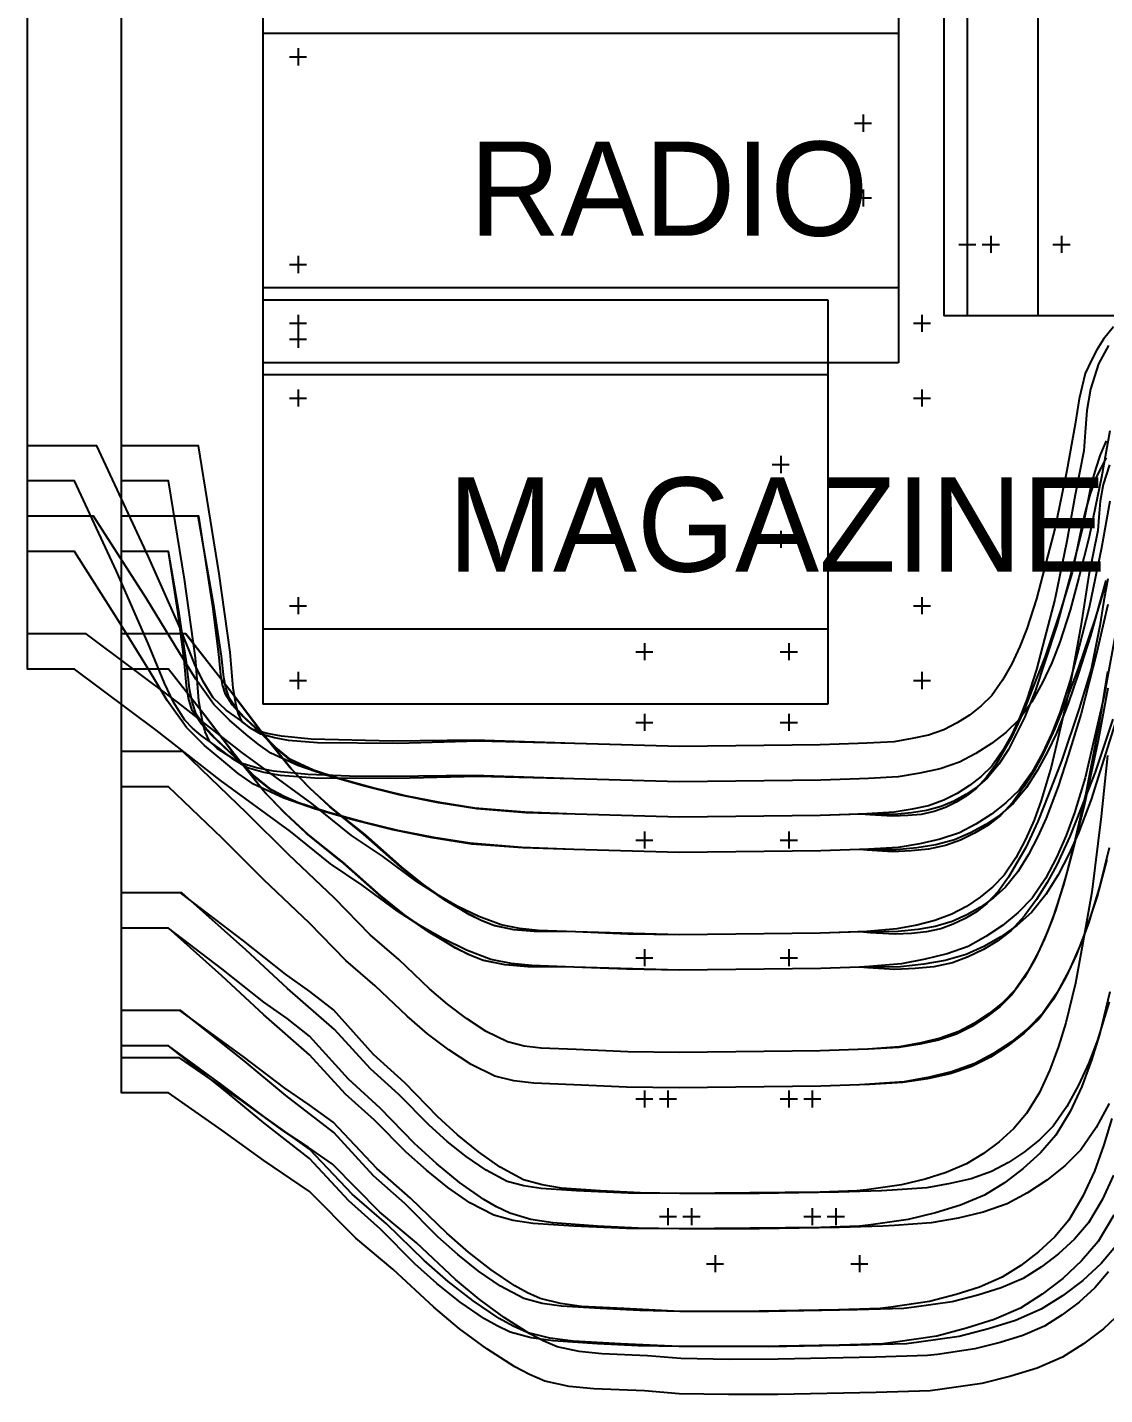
# Model space of a CAD drawing. Header units: inches. Extents: x 0 to 24.5, y 0 to 33.4.
# Drawn here: x 0 to 11.44, y 0 to 14.52 of the extents above; entities that cross this region are included whole.
import ezdxf
from ezdxf.enums import TextEntityAlignment as Align

# ---------------------------------------------------------------- set-up
doc = ezdxf.new("R2010")
doc.units = ezdxf.units.IN

msp = doc.modelspace()

# ---------------------------------------------------------------- linework, layer by layer
at = {"layer": 'T001L001'}
for points in [[(2.5, 17.505), (2.5, 26.88), (2.5, 17.505), (2.5, 8.13)], [(2.5, 17.505), (2.5, 26.88), (2.5, 17.505), (2.5, 8.13)], [(2.5, 17.505), (2.5, 26.88), (2.5, 17.505), (2.5, 8.13)], [(2.5, 17.505), (2.5, 26.88), (2.5, 17.505), (2.5, 8.13)], [(2.5, 17.505), (2.5, 26.88), (2.5, 17.505), (2.5, 8.13)], [(2.5, 17.505), (2.5, 26.88), (2.5, 17.505), (2.5, 8.13)], [(2.5, 16.711), (2.5, 26.086), (2.5, 16.711), (2.5, 7.336)], [(2.5, 16.711), (2.5, 26.086), (2.5, 16.711), (2.5, 7.336)], [(2.5, 16.711), (2.5, 26.086), (2.5, 16.711), (2.5, 7.336)], [(2.5, 16.711), (2.5, 26.086), (2.5, 16.711), (2.5, 7.336)], [(2.5, 16.711), (2.5, 26.086), (2.5, 16.711), (2.5, 7.336)], [(2.5, 16.711), (2.5, 26.086), (2.5, 16.711), (2.5, 7.336)], [(2.5, 16.711), (2.5, 26.086), (2.5, 16.711), (2.5, 7.336)], [(2.5, 16.711), (2.5, 26.086), (2.5, 16.711), (2.5, 7.336)], [(2.5, 16.711), (2.5, 26.086), (2.5, 16.711), (2.5, 7.336)], [(11.527, 7.175), (11.338, 6.613), (11.191, 6.233), (11.07, 5.927), (10.932, 5.629), (10.83, 5.44), (10.717, 5.258), (10.591, 5.086), (10.448, 4.929), (10.307, 4.82), (10.153, 4.728), (9.992, 4.649), (9.823, 4.587), (9.628, 4.545), (9.428, 4.526), (9.213, 4.516), (8.925, 4.533), (8.836, 4.541), (8.426, 4.527), (6.923, 4.51), (6.363, 4.518), (5.803, 4.541), (5.359, 4.557), (5.139, 4.58), (4.923, 4.622), (4.663, 4.72), (4.412, 4.844), (4.167, 4.982), (3.93, 5.134), (3.557, 5.413), (3.219, 5.637), (2.793, 5.983), (2.049, 6.526), (1.368, 7.057), (0.499, 7.705), (0, 7.705), (0, 16.711)], [(11.461, 8.642), (11.336, 8.234), (11.16, 7.712), (11.023, 7.36), (10.911, 7.075), (10.783, 6.799), (10.688, 6.624), (10.583, 6.455), (10.466, 6.295), (10.333, 6.15), (10.202, 6.049), (10.059, 5.963), (9.909, 5.89), (9.752, 5.832), (9.571, 5.794), (9.386, 5.776), (9.186, 5.767), (8.918, 5.784), (8.836, 5.791), (8.426, 5.777), (6.923, 5.76), (5.803, 5.791), (5.261, 5.807), (4.721, 5.848), (4.3, 5.915), (3.882, 6), (3.469, 6.102), (3.059, 6.22), (2.722, 6.336), (2.4, 6.486), (2.238, 6.598), (2.085, 6.724), (1.88, 6.896), (1.691, 7.085), (1.486, 7.375), (1.3, 7.68), (0.952, 8.249), (0.499, 8.955), (0, 8.955), (0, 16.711)], [(11.494, 10.239), (11.406, 9.745), (11.275, 9.111), (11.165, 8.681), (11.074, 8.334), (10.964, 7.993), (10.878, 7.775), (10.78, 7.563), (10.666, 7.36), (10.531, 7.172), (10.392, 7.035), (10.238, 6.915), (10.073, 6.809), (9.899, 6.719), (9.693, 6.649), (9.479, 6.602), (9.248, 6.563), (8.933, 6.544), (8.836, 6.541), (8.426, 6.527), (6.923, 6.51), (5.803, 6.541), (4.785, 6.565), (3.918, 6.543), (3.053, 6.548), (2.69, 6.578), (2.512, 6.609), (2.339, 6.659), (2.185, 6.749), (2.043, 6.859), (1.846, 7.001), (1.754, 7.079), (1.671, 7.166), (1.553, 7.356), (1.455, 7.558), (1.284, 7.977), (0.945, 8.747), (0.499, 9.705), (0, 9.705), (0, 16.711)], [(11.494, 10.239), (11.406, 9.745), (11.275, 9.111), (11.165, 8.681), (11.074, 8.334), (10.964, 7.993), (10.878, 7.775), (10.78, 7.563), (10.666, 7.36), (10.531, 7.172), (10.392, 7.035), (10.238, 6.915), (10.073, 6.809), (9.899, 6.719), (9.693, 6.649), (9.479, 6.602), (9.248, 6.563), (8.933, 6.544), (8.836, 6.541), (8.426, 6.527), (6.923, 6.51), (5.803, 6.541), (4.742, 6.576), (3.861, 6.566), (3.421, 6.57), (2.981, 6.586), (2.614, 6.624), (2.433, 6.657), (2.257, 6.71), (2.115, 6.801), (2.017, 6.864), (1.936, 6.942), (1.89, 7.042), (1.86, 7.15), (1.82, 7.371), (1.784, 7.827), (1.668, 8.661), (1.499, 9.705), (1, 9.705), (1, 16.711)], [(11.453, 8.649), (11.291, 8.061), (11.161, 7.663), (11.054, 7.341), (10.929, 7.027), (10.835, 6.827), (10.729, 6.633), (10.609, 6.45), (10.471, 6.281), (10.332, 6.16), (10.179, 6.057), (10.017, 5.967), (9.847, 5.893), (9.649, 5.84), (9.445, 5.809), (9.225, 5.786), (8.928, 5.788), (8.836, 5.791), (8.426, 5.777), (6.923, 5.76), (5.803, 5.791), (5.239, 5.812), (4.678, 5.859), (4.3, 5.918), (3.925, 5.994), (3.554, 6.084), (3.186, 6.188), (2.881, 6.288), (2.734, 6.35), (2.594, 6.425), (2.406, 6.576), (2.235, 6.747), (1.993, 6.972), (1.884, 7.093), (1.793, 7.228), (1.749, 7.36), (1.723, 7.498), (1.691, 7.781), (1.612, 8.302), (1.499, 8.955), (1, 8.955), (1, 16.711)], [(11.558, 8.101), (11.431, 7.407), (11.322, 6.935), (11.232, 6.553), (11.12, 6.179), (11.032, 5.939), (10.93, 5.705), (10.811, 5.481), (10.669, 5.272), (10.521, 5.12), (10.356, 4.985), (10.179, 4.865), (9.991, 4.762), (9.768, 4.681), (9.536, 4.624), (9.284, 4.575), (8.942, 4.547), (8.836, 4.541), (8.426, 4.527), (6.923, 4.51), (5.803, 4.541), (5.315, 4.546), (5.075, 4.565), (4.84, 4.613), (4.691, 4.672), (4.547, 4.744), (4.271, 4.911), (4.005, 5.098), (3.75, 5.301), (3.348, 5.659), (2.983, 5.951), (2.749, 6.165), (2.527, 6.391), (2.192, 6.809), (1.889, 7.209), (1.499, 7.705), (1, 7.705), (1, 16.711)], [(11.551, 7.134), (11.412, 6.684), (11.298, 6.321), (11.163, 5.966), (11.061, 5.74), (10.946, 5.521), (10.815, 5.312), (10.663, 5.12), (10.509, 4.983), (10.339, 4.864), (10.159, 4.76), (9.97, 4.674), (9.748, 4.611), (9.52, 4.572), (9.273, 4.543), (8.939, 4.539), (8.836, 4.541), (8.426, 4.527), (6.923, 4.51), (6.363, 4.519), (5.803, 4.541), (5.312, 4.547), (5.07, 4.567), (4.833, 4.615), (4.683, 4.675), (4.538, 4.748), (4.259, 4.916), (3.99, 5.104), (3.733, 5.308), (3.328, 5.668), (2.962, 5.964), (2.729, 6.182), (2.507, 6.412), (2.178, 6.823), (1.882, 7.217), (1.499, 7.705), (1, 7.705), (1, 16.711)], [(11.49, 5.808), (11.391, 5.405), (11.269, 5.008), (11.175, 4.755), (11.064, 4.508), (10.936, 4.272), (10.784, 4.052), (10.626, 3.891), (10.45, 3.749), (10.261, 3.624), (10.061, 3.517), (9.825, 3.432), (9.579, 3.373), (9.311, 3.324), (8.948, 3.297), (8.836, 3.291), (8.426, 3.277), (6.923, 3.26), (6.363, 3.267), (5.803, 3.291), (5.377, 3.308), (5.168, 3.334), (4.964, 3.383), (4.712, 3.507), (4.476, 3.662), (4.249, 3.833), (4.033, 4.019), (3.693, 4.344), (3.383, 4.61), (2.998, 5.009), (2.511, 5.467), (2.068, 5.91), (1.499, 6.455), (1, 6.455), (1, 16.711)], [(11.494, 9.489), (11.406, 8.995), (11.275, 8.361), (11.165, 7.931), (11.074, 7.584), (10.964, 7.243), (10.878, 7.025), (10.78, 6.813), (10.666, 6.61), (10.531, 6.422), (10.392, 6.285), (10.238, 6.165), (10.073, 6.059), (9.899, 5.969), (9.693, 5.899), (9.479, 5.852), (9.248, 5.813), (8.933, 5.794), (8.836, 5.791), (8.426, 5.777), (6.923, 5.76), (5.803, 5.791), (5.25, 5.812), (4.699, 5.859), (4.316, 5.918), (3.936, 5.993), (3.559, 6.084), (3.185, 6.187), (2.876, 6.287), (2.726, 6.35), (2.584, 6.425), (2.389, 6.583), (2.211, 6.764), (1.959, 7), (1.845, 7.127), (1.752, 7.268), (1.711, 7.398), (1.689, 7.533), (1.664, 7.809), (1.597, 8.318), (1.499, 8.955), (1, 8.955), (1, 16.711)], [(11.464, 5.684), (11.36, 5.294), (11.234, 4.911), (11.137, 4.667), (11.025, 4.429), (10.896, 4.202), (10.744, 3.991), (10.587, 3.838), (10.413, 3.704), (10.227, 3.586), (10.031, 3.486), (9.799, 3.408), (9.559, 3.356), (9.298, 3.314), (8.945, 3.294), (8.836, 3.291), (8.426, 3.277), (6.923, 3.26), (6.363, 3.267), (5.803, 3.291), (5.377, 3.308), (5.168, 3.334), (4.964, 3.383), (4.712, 3.507), (4.476, 3.662), (4.249, 3.833), (4.033, 4.019), (3.693, 4.344), (3.383, 4.61), (2.998, 5.009), (2.511, 5.467), (2.068, 5.91), (1.499, 6.455), (1, 6.455), (1, 16.711)], [(11.495, 4.279), (11.389, 3.836), (11.302, 3.552), (11.197, 3.274), (11.073, 3.007), (10.921, 2.755), (10.759, 2.568), (10.575, 2.401), (10.376, 2.251), (10.164, 2.12), (9.91, 2.012), (9.644, 1.931), (9.355, 1.859), (8.958, 1.805), (8.836, 1.791), (8.426, 1.777), (6.923, 1.76), (6.363, 1.765), (5.803, 1.791), (5.371, 1.818), (5.158, 1.85), (4.953, 1.906), (4.7, 2.039), (4.465, 2.202), (4.239, 2.383), (4.023, 2.576), (3.687, 2.915), (3.378, 3.193), (2.998, 3.609), (2.511, 4.034), (2.067, 4.448), (1.499, 4.955), (1, 4.955), (1, 16.711)], [(11.49, 3.091), (11.352, 2.837), (11.187, 2.601), (11.016, 2.429), (10.826, 2.277), (10.622, 2.143), (10.406, 2.028), (10.151, 1.938), (9.886, 1.876), (9.598, 1.824), (9.207, 1.797), (9.086, 1.791), (8.622, 1.776), (7.773, 1.761), (6.923, 1.76), (6.488, 1.767), (6.053, 1.791), (5.58, 1.825), (5.348, 1.862), (5.123, 1.926), (4.982, 1.994), (4.848, 2.073), (4.591, 2.254), (4.345, 2.454), (4.111, 2.668), (3.746, 3.042), (3.41, 3.35), (2.998, 3.809), (2.759, 3.994), (2.512, 4.17), (2.067, 4.523), (1.499, 4.955), (1, 4.955), (1, 16.711)], [(11.537, 1.907), (11.373, 1.628), (11.196, 1.42), (10.995, 1.234), (10.778, 1.066), (10.546, 0.919), (10.268, 0.797), (9.975, 0.705), (9.657, 0.622), (9.221, 0.558), (9.086, 0.541), (8.622, 0.526), (7.773, 0.511), (6.923, 0.51), (6.488, 0.518), (6.053, 0.541), (5.583, 0.57), (5.352, 0.604), (5.128, 0.664), (4.988, 0.73), (4.854, 0.807), (4.597, 0.984), (4.35, 1.179), (4.116, 1.389), (3.749, 1.757), (3.413, 2.058), (2.998, 2.509), (2.512, 2.886), (2.067, 3.254), (1.499, 3.705), (1, 3.705), (1, 16.711)], [(11.578, 1.597), (11.404, 1.394), (11.208, 1.213), (10.994, 1.049), (10.766, 0.907), (10.494, 0.787), (10.207, 0.698), (9.895, 0.618), (9.468, 0.557), (9.336, 0.541), (8.819, 0.525), (7.871, 0.508), (6.923, 0.51), (6.303, 0.541), (5.798, 0.567), (5.55, 0.599), (5.309, 0.66), (5.158, 0.728), (5.012, 0.81), (4.734, 0.996), (4.468, 1.202), (4.213, 1.424), (3.814, 1.813), (3.449, 2.131), (2.998, 2.609), (2.512, 2.954), (2.067, 3.292), (1.499, 3.705), (1, 3.705), (1, 16.711)], [(11.62, 0.878), (11.427, 0.7), (11.217, 0.539), (10.993, 0.399), (10.724, 0.282), (10.443, 0.195), (10.136, 0.117), (9.716, 0.057), (9.586, 0.041), (9.015, 0.024), (7.969, 0.002), (7.446, 0), (6.923, 0.01), (6.553, 0.041), (6.017, 0.061), (5.753, 0.087), (5.496, 0.144), (5.333, 0.213), (5.177, 0.296), (4.878, 0.487), (4.59, 0.7), (4.315, 0.929), (3.882, 1.333), (3.488, 1.663), (2.998, 2.159), (2.512, 2.488), (2.067, 2.811), (1.499, 3.205), (1, 3.205), (1, 16.711)], [(9.732, 16.711), (9.732, 11.46)], [(9.732, 16.711), (9.732, 11.46)], [(9.732, 16.711), (9.732, 11.46)], [(9.982, 16.711), (9.982, 11.46)], [(9.982, 16.711), (9.982, 11.46)], [(9.982, 16.711), (9.982, 11.46)], [(10.732, 16.711), (10.732, 11.46)], [(10.732, 16.711), (10.732, 11.46)], [(10.732, 16.711), (10.732, 11.46)], [(9.25, 15.255), (9.25, 11.755)], [(9.25, 15.255), (9.25, 11.755)], [(9.25, 15.255), (9.25, 11.755)], [(9.25, 15.255), (9.25, 11.755)], [(9.25, 15.255), (9.25, 11.755)], [(9.25, 15.255), (9.25, 11.755)], [(2.5, 14.461), (9.25, 14.461)], [(2.5, 14.461), (9.25, 14.461)], [(2.5, 14.461), (9.25, 14.461)], [(2.5, 14.461), (9.25, 14.461)], [(2.5, 14.461), (9.25, 14.461)], [(2.5, 14.461), (9.25, 14.461)], [(2.5, 14.461), (9.25, 14.461)], [(2.5, 14.461), (9.25, 14.461)], [(2.5, 14.461), (9.25, 14.461)], [(9.25, 14.461), (9.25, 10.961)], [(9.25, 14.461), (9.25, 10.961)], [(9.25, 14.461), (9.25, 10.961)], [(9.25, 14.461), (9.25, 10.961)], [(9.25, 14.461), (9.25, 10.961)], [(9.25, 14.461), (9.25, 10.961)], [(9.25, 14.461), (9.25, 10.961)], [(9.25, 14.461), (9.25, 10.961)], [(9.25, 14.461), (9.25, 10.961)], [(2.875, 14.302), (2.875, 14.12)], [(2.875, 14.302), (2.875, 14.12)], [(2.875, 14.302), (2.875, 14.12)], [(2.875, 14.302), (2.875, 14.12)], [(2.875, 14.302), (2.875, 14.12)], [(2.875, 14.302), (2.875, 14.12)], [(2.875, 14.302), (2.875, 14.12)], [(2.875, 14.302), (2.875, 14.12)], [(2.875, 14.302), (2.875, 14.12)], [(2.784, 14.211), (2.965, 14.211)], [(2.784, 14.211), (2.965, 14.211)], [(2.784, 14.211), (2.965, 14.211)], [(2.784, 14.211), (2.965, 14.211)], [(2.784, 14.211), (2.965, 14.211)], [(2.784, 14.211), (2.965, 14.211)], [(2.784, 14.211), (2.965, 14.211)], [(2.784, 14.211), (2.965, 14.211)], [(2.784, 14.211), (2.965, 14.211)], [(8.875, 13.596), (8.875, 13.414)], [(8.875, 13.596), (8.875, 13.414)], [(8.875, 13.596), (8.875, 13.414)], [(8.875, 13.596), (8.875, 13.414)], [(8.875, 13.596), (8.875, 13.414)], [(8.875, 13.596), (8.875, 13.414)], [(8.784, 13.505), (8.965, 13.505)], [(8.784, 13.505), (8.965, 13.505)], [(8.784, 13.505), (8.965, 13.505)], [(8.784, 13.505), (8.965, 13.505)], [(8.784, 13.505), (8.965, 13.505)], [(8.784, 13.505), (8.965, 13.505)], [(8.875, 12.802), (8.875, 12.62)], [(8.875, 12.802), (8.875, 12.62)], [(8.875, 12.802), (8.875, 12.62)], [(8.875, 12.802), (8.875, 12.62)], [(8.875, 12.802), (8.875, 12.62)], [(8.875, 12.802), (8.875, 12.62)], [(8.875, 12.802), (8.875, 12.62)], [(8.875, 12.802), (8.875, 12.62)], [(8.875, 12.802), (8.875, 12.62)], [(8.784, 12.711), (8.965, 12.711)], [(8.784, 12.711), (8.965, 12.711)], [(8.784, 12.711), (8.965, 12.711)], [(8.784, 12.711), (8.965, 12.711)], [(8.784, 12.711), (8.965, 12.711)], [(8.784, 12.711), (8.965, 12.711)], [(8.784, 12.711), (8.965, 12.711)], [(8.784, 12.711), (8.965, 12.711)], [(8.784, 12.711), (8.965, 12.711)], [(9.891, 12.218), (10.073, 12.218)], [(9.891, 12.218), (10.073, 12.218)], [(9.891, 12.218), (10.073, 12.218)], [(9.982, 12.309), (9.982, 12.127)], [(9.982, 12.309), (9.982, 12.127)], [(9.982, 12.309), (9.982, 12.127)], [(10.141, 12.218), (10.323, 12.218)], [(10.141, 12.218), (10.323, 12.218)], [(10.141, 12.218), (10.323, 12.218)], [(10.232, 12.309), (10.232, 12.127)], [(10.232, 12.309), (10.232, 12.127)], [(10.232, 12.309), (10.232, 12.127)], [(10.891, 12.218), (11.073, 12.218)], [(10.891, 12.218), (11.073, 12.218)], [(10.891, 12.218), (11.073, 12.218)], [(10.982, 12.309), (10.982, 12.127)], [(10.982, 12.309), (10.982, 12.127)], [(10.982, 12.309), (10.982, 12.127)], [(2.875, 12.096), (2.875, 11.914)], [(2.875, 12.096), (2.875, 11.914)], [(2.875, 12.096), (2.875, 11.914)], [(2.875, 12.096), (2.875, 11.914)], [(2.875, 12.096), (2.875, 11.914)], [(2.875, 12.096), (2.875, 11.914)], [(2.784, 12.005), (2.965, 12.005)], [(2.784, 12.005), (2.965, 12.005)], [(2.784, 12.005), (2.965, 12.005)], [(2.784, 12.005), (2.965, 12.005)], [(2.784, 12.005), (2.965, 12.005)], [(2.784, 12.005), (2.965, 12.005)], [(9.25, 11.755), (2.5, 11.755)], [(9.25, 11.755), (2.5, 11.755)], [(9.25, 11.755), (2.5, 11.755)], [(9.25, 11.755), (2.5, 11.755)], [(9.25, 11.755), (2.5, 11.755)], [(9.25, 11.755), (2.5, 11.755)], [(2.5, 11.63), (8.5, 11.63)], [(2.5, 11.63), (8.5, 11.63)], [(2.5, 11.63), (8.5, 11.63)], [(2.5, 11.63), (8.5, 11.63)], [(2.5, 11.63), (8.5, 11.63)], [(2.5, 11.63), (8.5, 11.63)], [(8.5, 11.63), (8.5, 8.13)], [(8.5, 11.63), (8.5, 8.13)], [(8.5, 11.63), (8.5, 8.13)], [(8.5, 11.63), (8.5, 8.13)], [(8.5, 11.63), (8.5, 8.13)], [(8.5, 11.63), (8.5, 8.13)], [(11.534, 11.343), (11.428, 11.212), (11.357, 11.098), (11.302, 10.988), (11.234, 10.845), (11.171, 10.579), (11.126, 10.309), (11.038, 9.816), (10.91, 9.196), (10.803, 8.78), (10.718, 8.454), (10.615, 8.134), (10.541, 7.946), (10.455, 7.763), (10.357, 7.588), (10.241, 7.425), (10.13, 7.316), (10.006, 7.219), (9.874, 7.135), (9.734, 7.063), (9.569, 7.006), (9.397, 6.968), (9.205, 6.936), (8.915, 6.919), (8.823, 6.915), (8.418, 6.902), (6.926, 6.885), (5.812, 6.916), (4.787, 6.94), (3.933, 6.918), (3.08, 6.924), (2.775, 6.948), (2.625, 6.975), (2.479, 7.017), (2.37, 7.081), (2.268, 7.16), (2.112, 7.272), (1.973, 7.403), (1.867, 7.574), (1.779, 7.756), (1.625, 8.133), (1.287, 8.901), (0.738, 10.08), (0, 10.08)], [(11.534, 11.343), (11.428, 11.212), (11.357, 11.098), (11.302, 10.988), (11.234, 10.845), (11.171, 10.579), (11.126, 10.309), (11.038, 9.816), (10.91, 9.196), (10.803, 8.78), (10.718, 8.454), (10.615, 8.134), (10.541, 7.946), (10.455, 7.763), (10.357, 7.588), (10.241, 7.425), (10.13, 7.316), (10.006, 7.219), (9.874, 7.135), (9.734, 7.063), (9.569, 7.006), (9.397, 6.968), (9.205, 6.936), (8.915, 6.919), (8.823, 6.915), (8.418, 6.902), (6.926, 6.885), (5.814, 6.916), (4.749, 6.951), (3.881, 6.941), (3.014, 6.961), (2.7, 6.993), (2.545, 7.022), (2.395, 7.067), (2.333, 7.107), (2.281, 7.148), (2.241, 7.23), (2.216, 7.319), (2.185, 7.505), (2.154, 7.885), (2.038, 8.717), (1.819, 10.08), (1, 10.08)], [(2.784, 11.38), (2.965, 11.38)], [(2.784, 11.38), (2.965, 11.38)], [(2.784, 11.38), (2.965, 11.38)], [(2.784, 11.38), (2.965, 11.38)], [(2.784, 11.38), (2.965, 11.38)], [(2.784, 11.38), (2.965, 11.38)], [(2.875, 11.471), (2.875, 11.289)], [(2.875, 11.471), (2.875, 11.289)], [(2.875, 11.471), (2.875, 11.289)], [(2.875, 11.471), (2.875, 11.289)], [(2.875, 11.471), (2.875, 11.289)], [(2.875, 11.471), (2.875, 11.289)], [(9.409, 11.38), (9.59, 11.38)], [(9.409, 11.38), (9.59, 11.38)], [(9.409, 11.38), (9.59, 11.38)], [(9.409, 11.38), (9.59, 11.38)], [(9.409, 11.38), (9.59, 11.38)], [(9.409, 11.38), (9.59, 11.38)], [(9.5, 11.471), (9.5, 11.289)], [(9.5, 11.471), (9.5, 11.289)], [(9.5, 11.471), (9.5, 11.289)], [(9.5, 11.471), (9.5, 11.289)], [(9.5, 11.471), (9.5, 11.289)], [(9.5, 11.471), (9.5, 11.289)], [(13.732, 11.46), (9.732, 11.46)], [(13.732, 11.46), (9.732, 11.46)], [(13.732, 11.46), (9.732, 11.46)], [(13.982, 11.46), (9.982, 11.46)], [(13.982, 11.46), (9.982, 11.46)], [(13.982, 11.46), (9.982, 11.46)], [(14.732, 11.46), (10.732, 11.46)], [(14.732, 11.46), (10.732, 11.46)], [(14.732, 11.46), (10.732, 11.46)], [(2.784, 11.211), (2.965, 11.211)], [(2.784, 11.211), (2.965, 11.211)], [(2.784, 11.211), (2.965, 11.211)], [(2.784, 11.211), (2.965, 11.211)], [(2.784, 11.211), (2.965, 11.211)], [(2.784, 11.211), (2.965, 11.211)], [(2.784, 11.211), (2.965, 11.211)], [(2.784, 11.211), (2.965, 11.211)], [(2.784, 11.211), (2.965, 11.211)], [(2.875, 11.302), (2.875, 11.12)], [(2.875, 11.302), (2.875, 11.12)], [(2.875, 11.302), (2.875, 11.12)], [(2.875, 11.302), (2.875, 11.12)], [(2.875, 11.302), (2.875, 11.12)], [(2.875, 11.302), (2.875, 11.12)], [(2.875, 11.302), (2.875, 11.12)], [(2.875, 11.302), (2.875, 11.12)], [(2.875, 11.302), (2.875, 11.12)], [(11.481, 11.143), (11.374, 10.949), (11.29, 10.682), (11.251, 10.454), (11.232, 10.225), (11.22, 10.024), (11.126, 9.559), (11.038, 9.066), (10.91, 8.446), (10.803, 8.03), (10.718, 7.704), (10.615, 7.384), (10.541, 7.196), (10.455, 7.013), (10.357, 6.838), (10.241, 6.675), (10.13, 6.566), (10.006, 6.469), (9.874, 6.385), (9.734, 6.313), (9.569, 6.256), (9.397, 6.218), (9.205, 6.186), (8.915, 6.169), (8.823, 6.165), (8.418, 6.152), (6.926, 6.135), (5.819, 6.166), (5.284, 6.186), (4.751, 6.231), (4.382, 6.289), (4.016, 6.361), (3.654, 6.448), (3.294, 6.547), (3.032, 6.632), (2.906, 6.685), (2.785, 6.748), (2.624, 6.88), (2.476, 7.029), (2.272, 7.221), (2.18, 7.324), (2.104, 7.439), (2.072, 7.54), (2.054, 7.646), (2.035, 7.864), (1.968, 8.37), (1.821, 9.33), (1, 9.33)], [(9.25, 10.961), (2.5, 10.961)], [(9.25, 10.961), (2.5, 10.961)], [(9.25, 10.961), (2.5, 10.961)], [(9.25, 10.961), (2.5, 10.961)], [(9.25, 10.961), (2.5, 10.961)], [(9.25, 10.961), (2.5, 10.961)], [(9.25, 10.961), (2.5, 10.961)], [(9.25, 10.961), (2.5, 10.961)], [(9.25, 10.961), (2.5, 10.961)], [(2.5, 10.836), (8.5, 10.836)], [(2.5, 10.836), (8.5, 10.836)], [(2.5, 10.836), (8.5, 10.836)], [(2.5, 10.836), (8.5, 10.836)], [(2.5, 10.836), (8.5, 10.836)], [(2.5, 10.836), (8.5, 10.836)], [(2.5, 10.836), (8.5, 10.836)], [(2.5, 10.836), (8.5, 10.836)], [(2.5, 10.836), (8.5, 10.836)], [(8.5, 10.836), (8.5, 7.336)], [(8.5, 10.836), (8.5, 7.336)], [(8.5, 10.836), (8.5, 7.336)], [(8.5, 10.836), (8.5, 7.336)], [(8.5, 10.836), (8.5, 7.336)], [(8.5, 10.836), (8.5, 7.336)], [(8.5, 10.836), (8.5, 7.336)], [(8.5, 10.836), (8.5, 7.336)], [(8.5, 10.836), (8.5, 7.336)], [(2.875, 10.677), (2.875, 10.495)], [(2.875, 10.677), (2.875, 10.495)], [(2.875, 10.677), (2.875, 10.495)], [(2.875, 10.677), (2.875, 10.495)], [(2.875, 10.677), (2.875, 10.495)], [(2.875, 10.677), (2.875, 10.495)], [(2.875, 10.677), (2.875, 10.495)], [(2.875, 10.677), (2.875, 10.495)], [(2.875, 10.677), (2.875, 10.495)], [(9.5, 10.677), (9.5, 10.495)], [(9.5, 10.677), (9.5, 10.495)], [(9.5, 10.677), (9.5, 10.495)], [(9.5, 10.677), (9.5, 10.495)], [(9.5, 10.677), (9.5, 10.495)], [(9.5, 10.677), (9.5, 10.495)], [(9.5, 10.677), (9.5, 10.495)], [(9.5, 10.677), (9.5, 10.495)], [(9.5, 10.677), (9.5, 10.495)], [(2.784, 10.586), (2.965, 10.586)], [(2.784, 10.586), (2.965, 10.586)], [(2.784, 10.586), (2.965, 10.586)], [(2.784, 10.586), (2.965, 10.586)], [(2.784, 10.586), (2.965, 10.586)], [(2.784, 10.586), (2.965, 10.586)], [(2.784, 10.586), (2.965, 10.586)], [(2.784, 10.586), (2.965, 10.586)], [(2.784, 10.586), (2.965, 10.586)], [(9.409, 10.586), (9.59, 10.586)], [(9.409, 10.586), (9.59, 10.586)], [(9.409, 10.586), (9.59, 10.586)], [(9.409, 10.586), (9.59, 10.586)], [(9.409, 10.586), (9.59, 10.586)], [(9.409, 10.586), (9.59, 10.586)], [(9.409, 10.586), (9.59, 10.586)], [(9.409, 10.586), (9.59, 10.586)], [(9.409, 10.586), (9.59, 10.586)], [(11.455, 10.131), (11.393, 9.984), (11.347, 9.84), (11.3, 9.687), (11.2, 9.191), (11.09, 8.744), (10.931, 8.169), (10.806, 7.785), (10.706, 7.484), (10.589, 7.191), (10.418, 6.854), (10.316, 6.697), (10.198, 6.553), (10.088, 6.458), (9.967, 6.376), (9.84, 6.305), (9.706, 6.247), (9.549, 6.205), (9.388, 6.18), (9.207, 6.161), (8.934, 6.163), (8.835, 6.166), (8.418, 6.152), (6.926, 6.135), (5.819, 6.166), (5.273, 6.186), (4.73, 6.231), (4.367, 6.289), (4.007, 6.361), (3.65, 6.448), (3.297, 6.547), (3.039, 6.632), (2.795, 6.748), (2.64, 6.873), (2.499, 7.014), (2.303, 7.196), (2.215, 7.294), (2.142, 7.402), (2.107, 7.507), (2.086, 7.617), (2.061, 7.843), (1.983, 8.362), (1.815, 9.33), (1, 9.33)], [(11.457, 9.951), (11.35, 9.746), (11.285, 9.568), (11.238, 9.39), (11.193, 9.21), (11.097, 8.734), (10.979, 8.349), (10.808, 7.84), (10.676, 7.502), (10.572, 7.238), (10.453, 6.981), (10.285, 6.692), (10.187, 6.558), (10.075, 6.437), (9.975, 6.359), (9.865, 6.293), (9.75, 6.237), (9.63, 6.193), (9.491, 6.164), (9.349, 6.15), (9.189, 6.143), (8.946, 6.158), (8.845, 6.166), (8.418, 6.152), (6.926, 6.135), (5.818, 6.166), (5.294, 6.181), (4.772, 6.221), (4.367, 6.285), (3.964, 6.368), (3.566, 6.466), (3.171, 6.579), (2.872, 6.682), (2.586, 6.815), (2.452, 6.908), (2.325, 7.012), (2.145, 7.164), (1.979, 7.33), (1.789, 7.599), (1.617, 7.881), (1.27, 8.449), (0.704, 9.33), (0, 9.33)], [(11.493, 9.876), (11.426, 9.667), (11.393, 9.492), (11.378, 9.32), (11.367, 9.179), (11.272, 8.708), (11.188, 8.163), (11.063, 7.483), (10.958, 7.025), (10.873, 6.665), (10.768, 6.312), (10.691, 6.102), (10.601, 5.897), (10.497, 5.702), (10.373, 5.519), (10.252, 5.394), (10.117, 5.284), (9.972, 5.186), (9.818, 5.102), (9.636, 5.035), (9.446, 4.988), (9.233, 4.948), (8.915, 4.921), (8.818, 4.915), (8.418, 4.902), (6.926, 4.885), (5.822, 4.915), (5.386, 4.92), (5.171, 4.937), (4.961, 4.98), (4.826, 5.033), (4.697, 5.098), (4.447, 5.25), (4.207, 5.419), (3.976, 5.602), (3.59, 5.946), (3.231, 6.233), (3.012, 6.433), (2.805, 6.644), (2.488, 7.039), (2.186, 7.438), (1.681, 8.08), (1, 8.08)], [(7.909, 9.88), (8.09, 9.88)], [(7.909, 9.88), (8.09, 9.88)], [(7.909, 9.88), (8.09, 9.88)], [(7.909, 9.88), (8.09, 9.88)], [(7.909, 9.88), (8.09, 9.88)], [(7.909, 9.88), (8.09, 9.88)], [(8, 9.971), (8, 9.789)], [(8, 9.971), (8, 9.789)], [(8, 9.971), (8, 9.789)], [(8, 9.971), (8, 9.789)], [(8, 9.971), (8, 9.789)], [(8, 9.971), (8, 9.789)], [(8, 9.177), (8, 8.995)], [(8, 9.177), (8, 8.995)], [(8, 9.177), (8, 8.995)], [(8, 9.177), (8, 8.995)], [(8, 9.177), (8, 8.995)], [(8, 9.177), (8, 8.995)], [(8, 9.177), (8, 8.995)], [(8, 9.177), (8, 8.995)], [(8, 9.177), (8, 8.995)], [(7.909, 9.086), (8.09, 9.086)], [(7.909, 9.086), (8.09, 9.086)], [(7.909, 9.086), (8.09, 9.086)], [(7.909, 9.086), (8.09, 9.086)], [(7.909, 9.086), (8.09, 9.086)], [(7.909, 9.086), (8.09, 9.086)], [(7.909, 9.086), (8.09, 9.086)], [(7.909, 9.086), (8.09, 9.086)], [(7.909, 9.086), (8.09, 9.086)], [(11.475, 8.666), (11.43, 8.414), (11.39, 8.168), (11.297, 7.707), (11.17, 7.289), (10.985, 6.74), (10.844, 6.375), (10.731, 6.089), (10.602, 5.811), (10.419, 5.495), (10.312, 5.349), (10.19, 5.216), (10.08, 5.13), (9.959, 5.058), (9.833, 4.996), (9.701, 4.947), (9.548, 4.915), (9.391, 4.9), (9.216, 4.891), (8.951, 4.907), (8.845, 4.916), (8.418, 4.902), (6.926, 4.885), (6.376, 4.893), (5.825, 4.915), (5.424, 4.93), (5.226, 4.951), (5.031, 4.989), (4.794, 5.078), (4.566, 5.19), (4.344, 5.315), (4.13, 5.453), (3.773, 5.72), (3.441, 5.94), (3.022, 6.28), (2.275, 6.826), (1.595, 7.355), (0.624, 8.08), (0, 8.08)], [(2.875, 8.471), (2.875, 8.289)], [(2.875, 8.471), (2.875, 8.289)], [(2.875, 8.471), (2.875, 8.289)], [(2.875, 8.471), (2.875, 8.289)], [(2.875, 8.471), (2.875, 8.289)], [(2.875, 8.471), (2.875, 8.289)], [(9.5, 8.471), (9.5, 8.289)], [(9.5, 8.471), (9.5, 8.289)], [(9.5, 8.471), (9.5, 8.289)], [(9.5, 8.471), (9.5, 8.289)], [(9.5, 8.471), (9.5, 8.289)], [(9.5, 8.471), (9.5, 8.289)], [(11.474, 8.394), (11.358, 7.886), (11.19, 7.236), (11.056, 6.801), (10.948, 6.459), (10.821, 6.124), (10.732, 5.927), (10.632, 5.737), (10.518, 5.555), (10.385, 5.388), (10.26, 5.276), (10.122, 5.179), (9.976, 5.095), (9.822, 5.025), (9.642, 4.974), (9.456, 4.942), (9.249, 4.918), (8.939, 4.914), (8.832, 4.916), (8.418, 4.902), (6.926, 4.885), (5.822, 4.915), (5.383, 4.921), (5.166, 4.939), (4.954, 4.982), (4.818, 5.036), (4.687, 5.102), (4.435, 5.254), (4.192, 5.424), (3.959, 5.609), (3.57, 5.954), (3.212, 6.244), (2.993, 6.448), (2.786, 6.663), (2.474, 7.052), (2.179, 7.445), (1.682, 8.08), (1, 8.08)], [(2.784, 8.38), (2.965, 8.38)], [(2.784, 8.38), (2.965, 8.38)], [(2.784, 8.38), (2.965, 8.38)], [(2.784, 8.38), (2.965, 8.38)], [(2.784, 8.38), (2.965, 8.38)], [(2.784, 8.38), (2.965, 8.38)], [(9.409, 8.38), (9.59, 8.38)], [(9.409, 8.38), (9.59, 8.38)], [(9.409, 8.38), (9.59, 8.38)], [(9.409, 8.38), (9.59, 8.38)], [(9.409, 8.38), (9.59, 8.38)], [(9.409, 8.38), (9.59, 8.38)], [(8.5, 8.13), (2.5, 8.13)], [(8.5, 8.13), (2.5, 8.13)], [(8.5, 8.13), (2.5, 8.13)], [(8.5, 8.13), (2.5, 8.13)], [(8.5, 8.13), (2.5, 8.13)], [(8.5, 8.13), (2.5, 8.13)], [(6.462, 7.891), (6.644, 7.891)], [(6.462, 7.891), (6.644, 7.891)], [(6.553, 7.982), (6.553, 7.8)], [(6.553, 7.982), (6.553, 7.8)], [(7.995, 7.891), (8.177, 7.891)], [(7.995, 7.891), (8.177, 7.891)], [(8.086, 7.981), (8.086, 7.8)], [(8.086, 7.981), (8.086, 7.8)], [(11.472, 7.682), (11.379, 7.107), (11.242, 6.386), (11.126, 5.901), (11.033, 5.519), (10.918, 5.144), (10.834, 4.921), (10.737, 4.703), (10.624, 4.494), (10.49, 4.3), (10.359, 4.167), (10.213, 4.05), (10.057, 3.946), (9.891, 3.857), (9.695, 3.787), (9.491, 3.738), (9.263, 3.696), (8.924, 3.671), (8.82, 3.665), (8.418, 3.652), (6.926, 3.635), (6.377, 3.642), (5.828, 3.665), (5.458, 3.68), (5.275, 3.703), (5.098, 3.746), (4.874, 3.856), (4.664, 3.994), (4.462, 4.146), (4.27, 4.311), (3.945, 4.622), (3.64, 4.883), (3.262, 5.275), (2.772, 5.736), (2.33, 6.178), (1.65, 6.83), (1, 6.83)], [(2.784, 7.586), (2.965, 7.586)], [(2.784, 7.586), (2.965, 7.586)], [(2.784, 7.586), (2.965, 7.586)], [(2.784, 7.586), (2.965, 7.586)], [(2.784, 7.586), (2.965, 7.586)], [(2.784, 7.586), (2.965, 7.586)], [(2.784, 7.586), (2.965, 7.586)], [(2.784, 7.586), (2.965, 7.586)], [(2.784, 7.586), (2.965, 7.586)], [(2.875, 7.677), (2.875, 7.495)], [(2.875, 7.677), (2.875, 7.495)], [(2.875, 7.677), (2.875, 7.495)], [(2.875, 7.677), (2.875, 7.495)], [(2.875, 7.677), (2.875, 7.495)], [(2.875, 7.677), (2.875, 7.495)], [(2.875, 7.677), (2.875, 7.495)], [(2.875, 7.677), (2.875, 7.495)], [(2.875, 7.677), (2.875, 7.495)], [(9.409, 7.586), (9.59, 7.586)], [(9.409, 7.586), (9.59, 7.586)], [(9.409, 7.586), (9.59, 7.586)], [(9.409, 7.586), (9.59, 7.586)], [(9.409, 7.586), (9.59, 7.586)], [(9.409, 7.586), (9.59, 7.586)], [(9.409, 7.586), (9.59, 7.586)], [(9.409, 7.586), (9.59, 7.586)], [(9.409, 7.586), (9.59, 7.586)], [(9.5, 7.677), (9.5, 7.495)], [(9.5, 7.677), (9.5, 7.495)], [(9.5, 7.677), (9.5, 7.495)], [(9.5, 7.677), (9.5, 7.495)], [(9.5, 7.677), (9.5, 7.495)], [(9.5, 7.677), (9.5, 7.495)], [(9.5, 7.677), (9.5, 7.495)], [(9.5, 7.677), (9.5, 7.495)], [(9.5, 7.677), (9.5, 7.495)], [(11.473, 7.503), (11.372, 6.95), (11.224, 6.253), (11.103, 5.784), (11.004, 5.416), (10.885, 5.054), (10.8, 4.84), (10.702, 4.631), (10.588, 4.431), (10.455, 4.246), (10.326, 4.12), (10.183, 4.01), (10.029, 3.912), (9.868, 3.83), (9.677, 3.766), (9.479, 3.723), (9.258, 3.687), (8.928, 3.669), (8.823, 3.665), (8.418, 3.652), (6.926, 3.635), (6.377, 3.642), (5.828, 3.665), (5.458, 3.68), (5.275, 3.703), (5.098, 3.746), (4.874, 3.856), (4.664, 3.994), (4.462, 4.146), (4.27, 4.311), (3.945, 4.622), (3.64, 4.883), (3.262, 5.275), (2.772, 5.736), (2.33, 6.178), (1.65, 6.83), (1, 6.83)], [(8.5, 7.336), (2.5, 7.336)], [(8.5, 7.336), (2.5, 7.336)], [(8.5, 7.336), (2.5, 7.336)], [(8.5, 7.336), (2.5, 7.336)], [(8.5, 7.336), (2.5, 7.336)], [(8.5, 7.336), (2.5, 7.336)], [(8.5, 7.336), (2.5, 7.336)], [(8.5, 7.336), (2.5, 7.336)], [(8.5, 7.336), (2.5, 7.336)], [(6.462, 7.141), (6.644, 7.141)], [(6.462, 7.141), (6.644, 7.141)], [(6.462, 7.141), (6.644, 7.141)], [(6.553, 7.232), (6.553, 7.05)], [(6.553, 7.232), (6.553, 7.05)], [(6.553, 7.232), (6.553, 7.05)], [(7.995, 7.141), (8.177, 7.141)], [(7.995, 7.141), (8.177, 7.141)], [(7.995, 7.141), (8.177, 7.141)], [(8.086, 7.232), (8.086, 7.05)], [(8.086, 7.232), (8.086, 7.05)], [(8.086, 7.232), (8.086, 7.05)], [(11.47, 6.788), (11.405, 6.14), (11.303, 5.339), (11.208, 4.799), (11.131, 4.372), (11.029, 3.951), (10.952, 3.697), (10.859, 3.449), (10.748, 3.21), (10.612, 2.986), (10.475, 2.828), (10.32, 2.687), (10.153, 2.56), (9.974, 2.45), (9.759, 2.358), (9.535, 2.29), (9.284, 2.228), (8.911, 2.177), (8.808, 2.165), (8.418, 2.152), (6.926, 2.135), (6.379, 2.14), (5.833, 2.165), (5.458, 2.189), (5.274, 2.217), (5.096, 2.265), (4.871, 2.384), (4.661, 2.529), (4.459, 2.69), (4.268, 2.862), (3.945, 3.187), (3.643, 3.46), (3.261, 3.877), (2.762, 4.313), (2.32, 4.725), (1.642, 5.33), (1, 5.33)], [(6.553, 5.982), (6.553, 5.8)], [(6.553, 5.982), (6.553, 5.8)], [(6.553, 5.982), (6.553, 5.8)], [(8.086, 5.982), (8.086, 5.8)], [(8.086, 5.982), (8.086, 5.8)], [(8.086, 5.982), (8.086, 5.8)], [(6.462, 5.891), (6.644, 5.891)], [(6.462, 5.891), (6.644, 5.891)], [(6.462, 5.891), (6.644, 5.891)], [(7.995, 5.891), (8.177, 5.891)], [(7.995, 5.891), (8.177, 5.891)], [(7.995, 5.891), (8.177, 5.891)], [(11.489, 4.171), (11.363, 3.766), (11.271, 3.523), (11.164, 3.287), (11.04, 3.061), (10.894, 2.851), (10.75, 2.706), (10.59, 2.579), (10.419, 2.466), (10.238, 2.37), (10.023, 2.294), (9.8, 2.242), (9.551, 2.197), (9.184, 2.171), (9.071, 2.165), (8.615, 2.151), (7.771, 2.136), (6.928, 2.135), (6.507, 2.142), (6.086, 2.165), (5.671, 2.195), (5.467, 2.227), (5.269, 2.283), (5.021, 2.416), (4.79, 2.579), (4.569, 2.759), (4.358, 2.952), (4.007, 3.312), (3.677, 3.614), (3.252, 4.087), (3.001, 4.282), (2.741, 4.468), (2.297, 4.819), (1.626, 5.33), (1, 5.33)], [(6.553, 4.732), (6.553, 4.55)], [(6.553, 4.732), (6.553, 4.55)], [(8.086, 4.732), (8.086, 4.55)], [(8.086, 4.732), (8.086, 4.55)], [(6.462, 4.641), (6.644, 4.641)], [(6.462, 4.641), (6.644, 4.641)], [(7.995, 4.641), (8.177, 4.641)], [(7.995, 4.641), (8.177, 4.641)], [(11.516, 2.935), (11.432, 2.652), (11.331, 2.374), (11.21, 2.107), (11.061, 1.855), (10.91, 1.677), (10.738, 1.517), (10.551, 1.373), (10.352, 1.247), (10.113, 1.142), (9.862, 1.063), (9.582, 0.99), (9.17, 0.929), (9.056, 0.915), (8.615, 0.901), (7.771, 0.886), (6.928, 0.885), (6.506, 0.893), (6.084, 0.915), (5.671, 0.941), (5.468, 0.97), (5.271, 1.023), (5.023, 1.152), (4.792, 1.311), (4.57, 1.487), (4.359, 1.676), (4.007, 2.029), (3.676, 2.325), (3.253, 2.786), (2.746, 3.179), (2.303, 3.546), (1.63, 4.08), (1, 4.08)], [(11.533, 2.331), (11.414, 2.071), (11.268, 1.826), (11.119, 1.652), (10.951, 1.497), (10.769, 1.357), (10.574, 1.235), (10.34, 1.133), (10.095, 1.057), (9.822, 0.987), (9.418, 0.929), (9.307, 0.915), (8.812, 0.9), (7.871, 0.883), (6.931, 0.885), (6.334, 0.915), (5.884, 0.938), (5.662, 0.967), (5.447, 1.021), (5.31, 1.083), (5.178, 1.157), (4.926, 1.326), (4.684, 1.512), (4.453, 1.714), (4.069, 2.088), (3.71, 2.402), (3.246, 2.893), (2.994, 3.08), (2.734, 3.256), (2.291, 3.593), (1.621, 4.08), (1, 4.08)], [(11.481, 1.306), (11.335, 1.136), (11.17, 0.984), (10.991, 0.847), (10.8, 0.728), (10.571, 0.628), (10.331, 0.553), (10.063, 0.485), (9.666, 0.428), (9.558, 0.415), (9.008, 0.399), (7.973, 0.378), (7.455, 0.375), (6.938, 0.385), (6.587, 0.414), (6.1, 0.432), (5.86, 0.457), (5.625, 0.508), (5.477, 0.571), (5.335, 0.647), (5.062, 0.821), (4.799, 1.015), (4.548, 1.224), (4.131, 1.614), (3.742, 1.939), (3.239, 2.448), (2.987, 2.627), (2.728, 2.795), (2.284, 3.117), (1.617, 3.579), (1, 3.579)], [(6.553, 3.232), (6.553, 3.05)], [(6.803, 3.232), (6.803, 3.05)], [(8.086, 3.232), (8.086, 3.05)], [(8.336, 3.232), (8.336, 3.05)], [(6.462, 3.141), (6.644, 3.141)], [(6.712, 3.141), (6.894, 3.141)], [(7.995, 3.141), (8.177, 3.141)], [(8.245, 3.141), (8.427, 3.141)], [(6.712, 1.891), (6.894, 1.891)], [(6.803, 1.982), (6.803, 1.8)], [(6.962, 1.891), (7.144, 1.891)], [(7.053, 1.982), (7.053, 1.8)], [(8.245, 1.891), (8.427, 1.891)], [(8.336, 1.982), (8.336, 1.8)], [(8.495, 1.891), (8.677, 1.891)], [(8.586, 1.982), (8.586, 1.8)], [(7.303, 1.482), (7.303, 1.3)], [(8.836, 1.482), (8.836, 1.3)], [(7.212, 1.391), (7.394, 1.391)], [(8.745, 1.391), (8.927, 1.391)]]:
    msp.add_lwpolyline(points, dxfattribs=at)

# ---------------------------------------------------------------- texts
at = {"layer": 'ABC'}
for s, p in [('RADIO', (4.693, 12.81)), ('RADIO', (4.693, 12.81)), ('RADIO', (4.693, 12.81)), ('RADIO', (4.693, 12.81)), ('RADIO', (4.693, 12.81)), ('RADIO', (4.693, 12.81)), ('RADIO', (4.693, 12.81)), ('RADIO', (4.693, 12.81)), ('RADIO', (4.693, 12.81)), ('RADIO', (4.693, 12.81)), ('RADIO', (4.693, 12.81)), ('RADIO', (4.693, 12.81)), ('RADIO', (4.693, 12.81)), ('RADIO', (4.693, 12.81)), ('RADIO', (4.693, 12.81)), ('MAGAZINE', (4.467, 9.242)), ('MAGAZINE', (4.467, 9.242)), ('MAGAZINE', (4.467, 9.242)), ('MAGAZINE', (4.467, 9.242)), ('MAGAZINE', (4.467, 9.242)), ('MAGAZINE', (4.467, 9.242)), ('MAGAZINE', (4.467, 9.242)), ('MAGAZINE', (4.467, 9.242)), ('MAGAZINE', (4.467, 9.242)), ('MAGAZINE', (4.467, 9.242)), ('MAGAZINE', (4.467, 9.242)), ('MAGAZINE', (4.467, 9.242)), ('MAGAZINE', (4.467, 9.242)), ('MAGAZINE', (4.467, 9.242)), ('MAGAZINE', (4.467, 9.242))]:
    msp.add_text(s, height=1.0008, dxfattribs=at).set_placement(p, align=Align.MIDDLE_LEFT)

doc.saveas('drawing.dxf')
